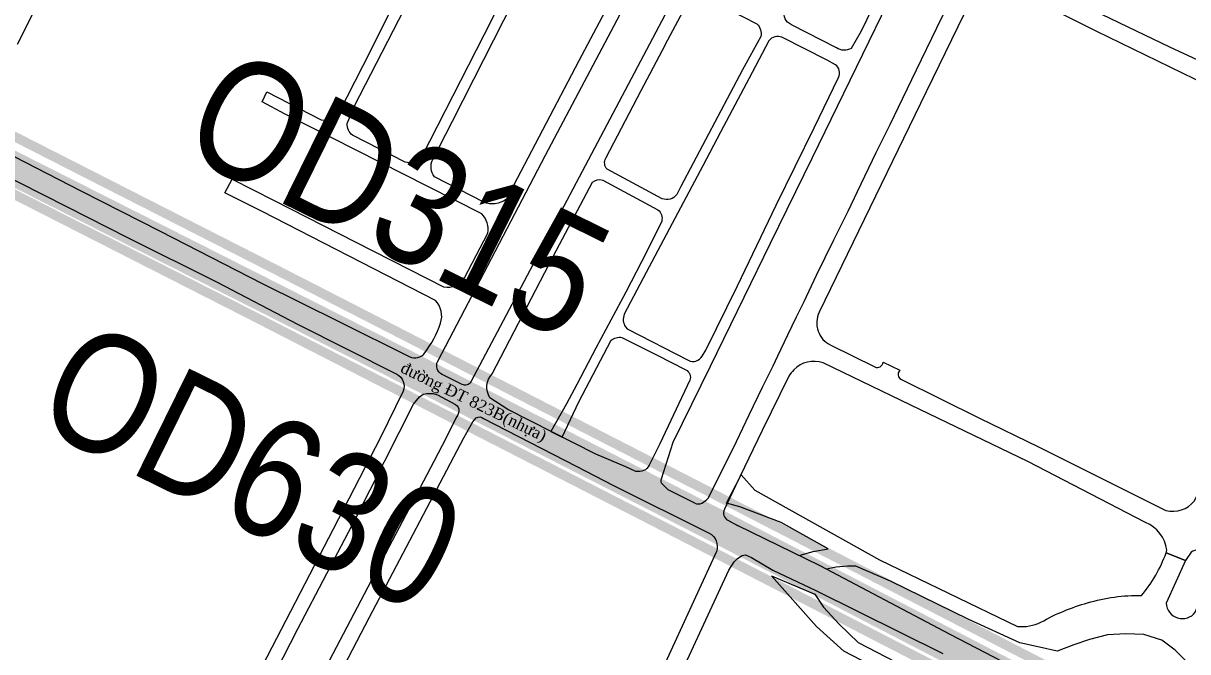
# Model space of a CAD drawing. Header units: metres. Extents: x 556238 to 587446, y 1177111 to 1219372.
# Drawn here: x 578214 to 578823, y 1208216 to 1208545 of the extents above; entities that cross this region are included whole.
import ezdxf
from ezdxf.enums import TextEntityAlignment as Align

# ---------------------------------------------------------------- set-up
doc = ezdxf.new("R2010")
doc.units = ezdxf.units.M
doc.header["$MEASUREMENT"] = 0
doc.linetypes.add('ACAD_ISO03W100', pattern=[30, 12, -18])
doc.linetypes.add('DASHED2', pattern=[0.375, 0.25, -0.125])
doc.layers.add('Diameter_Text', color=2, linetype='Continuous')
doc.layers.add('DUONG GIAO THONG', color=7, linetype='Continuous')
for name, color, linetype, lineweight in [('Pipe Existing', 1, 'ACAD_ISO03W100', 60), ('Xr_Nen GT$0$DUONG BT-NEN BT', 38, 'Continuous', 0), ('Xr_Nen GT$0$DUONG NHUA', 38, 'Continuous', 0)]:
    doc.layers.add(name, color=color, linetype=linetype, lineweight=lineweight)
doc.styles.add('UTM', font='')
doc.styles.add('Xr_Nen GT$0$Style-Times New Roman IF', font='times.ttf')
doc.styles.get('UTM').set_extended_font_data('UTM Swiss Condensed')

# ---------------------------------------------------------------- blocks, each defined once
blk = doc.blocks.new('GT CHINH')
at = {"layer": 'DUONG GIAO THONG', "color": 9, "ltscale": 5, "const_width": 17.5}
blk.add_lwpolyline([(10790.41, 10324.58), (10988.06, 10194.98), (11122.37, 10109.82), (11225.33, 10045.75), (11438.88, 9956.15), (11599.93, 9884.22), (12066.75, 9650.13), (13021.46, 9167.01), (13186.42, 9082.6), (13553.29, 8892.29), (14158.04, 8581.82), (14749.88, 8279.5), (15584.65, 7861.28), (16757.15, 7266.96), (17621.24, 6825.03), (17765.21, 6751.55), (17796.49, 6731.23), (17815.85, 6711.14)], dxfattribs=at)

msp = doc.modelspace()

# ---------------------------------------------------------------- linework, layer by layer
at = {"layer": 'Xr_Nen GT$0$DUONG BT-NEN BT', "flags": 128}
msp.add_lwpolyline([(578620.67276, 1208266.11153), (578627.39761, 1208268.13797), (578635.29058, 1208269.45249), (578610.73961, 1208283.2111), (578589.17731, 1208291.42363), (578582.21816, 1208293.47831), (578589.90373, 1208308.19686), (578597.0556, 1208300.19761), (578662.07614, 1208263.69878), (578734.26925, 1208228.88463, 0.135338107), (578746.56741, 1208231.10215, -0.061042356), (578770.98082, 1208241.24134, -0.076740889), (578799.22374, 1208245.11422, 0.08656812), (578812.01986, 1208267.40582), (578822.17414, 1208263.33475), (578812.08911, 1208241.11196, 0.706581265), (578827.29635, 1208236.34885), (578835.30053, 1208255.35605), (578844.37177, 1208251.08129), (578835.98311, 1208229.18175, -0.036214552), (578849.01785, 1208207.00035)], format="xyb", dxfattribs=at)
for points in [[(578827.4518, 1208205.85372), (578816.76456, 1208216.44757), (578809.8261, 1208221.78037), (578800.43269, 1208224.6601), (578790.91619, 1208225.05472), (578781.44241, 1208224.4947), (578772.03883, 1208222.10038), (578763.71284, 1208219.3273), (578755.02326, 1208215.91867), (578745.73655, 1208218.05182), (578735.596, 1208220.39825), (578708.86615, 1208232.58344), (578667.99027, 1208252.53539), (578649.81374, 1208260.4588), (578645.43714, 1208260.4588), (578639.5663, 1208259.92552), (578634.39084, 1208258.8968)], [(578717.34984, 1208177.51749), (578643.46922, 1208215.91406), (578629.30814, 1208228.84634), (578605.69644, 1208255.35953), (578628.38468, 1208245.77447), (578632.95267, 1208238.92798), (578641.0231, 1208230.10355), (578651.07274, 1208220.51849), (578684.6033, 1208202.97573)]]:
    msp.add_lwpolyline(points, dxfattribs=at)
at = {"layer": 'Xr_Nen GT$0$DUONG NHUA', "flags": 128}
for points in [[(578729.75725, 1208935.29156), (578775.09655, 1209022.85649, -0.55919761), (578780.71466, 1209023.26888), (578792.22224, 1209017.06596, -0.485320038), (578793.19851, 1209011.47078), (578781.95135, 1208989.99596), (578740.9446, 1208912.39553), (578688.38115, 1208812.37321), (578660.85349, 1208760.40614), (578638.79854, 1208719.03492), (578582.04114, 1208609.62435), (578522.7914, 1208497.28762), (578473.03713, 1208403.22096), (578448.46065, 1208356.87247, -0.421087288), (578443.98294, 1208355.55509), (578433.4988, 1208360.75778, -0.411770121), (578431.14043, 1208367.66702), (578487.47741, 1208475.5382), (578617.25033, 1208720.77923), (578682.38396, 1208845.6433)], [(578639.1003, 1208601.75976), (578652.70219, 1208627.29983, -0.270771692), (578658.10559, 1208629.42326), (578681.52294, 1208617.87868), (578683.97249, 1208616.60199, -0.350044905), (578686.10132, 1208609.81073), (578667.74137, 1208571.752), (578652.58571, 1208540.47097), (578647.34231, 1208531.41606, -0.292518057), (578639.69068, 1208531.65943), (578616.13425, 1208543.77643), (578614.09636, 1208545.06327, -0.347404527), (578613.26695, 1208553.09258), (578629.80349, 1208584.53999)], [(578387.50176, 1208500.91355), (578416.76093, 1208558.01579), (578446.05852, 1208616.07377, -0.476753101), (578455.24931, 1208618.06829), (578482.27193, 1208604.41892, -0.249710878), (578484.78933, 1208596.69847), (578455.29795, 1208538.30109), (578422.83642, 1208474.84906, -0.314922886), (578414.15284, 1208471.88602), (578386.58434, 1208485.95207, -0.245603641), (578383.85151, 1208492.03663)], [(578477.30621, 1208568.74105), (578490.2399, 1208594.12245, -0.351866356), (578498.11207, 1208596.34444), (578526.64906, 1208581.85565, -0.267844246), (578530.0333, 1208576.63033, -0.089886138), (578529.32353, 1208571.114), (578505.00067, 1208524.91306), (578466.91981, 1208452.33712, -0.259371312), (578455.25199, 1208450.85336), (578429.43834, 1208464.13678, -0.29895325), (578428.65781, 1208473.2643), (578438.95594, 1208493.39363), (578450.11557, 1208515.33158), (578465.71595, 1208546.08781)], [(578551.4969, 1208535.79367), (578563.34223, 1208558.14002, -0.276513828), (578569.50647, 1208559.10893), (578598.05757, 1208544.25128, -0.253662665), (578600.07868, 1208537.60161), (578590.60095, 1208520.16267), (578558.34732, 1208459.16478), (578556.1137, 1208454.91139, -0.339478632), (578548.52165, 1208452.7259), (578519.81687, 1208468.11792, -0.340515576), (578519.11805, 1208473.97091), (578537.48992, 1208509.33339), (578548.69891, 1208530.45886)], [(578530.20108, 1208384.70537), (578562.08949, 1208368.19085, 0.40146087), (578569.41383, 1208370.34209), (578571.28491, 1208373.51318), (578587.84041, 1208407.19751), (578608.2047, 1208449.43419), (578628.04085, 1208489.7639), (578640.7557, 1208516.17246, 0.359777954), (578639.10298, 1208522.8679), (578634.85772, 1208525.18903), (578611.14615, 1208537.25587, 0.330662224), (578604.34363, 1208535.40197), (578595.53531, 1208518.83553), (578579.04303, 1208487.47633), (578569.79193, 1208469.98284), (578556.75733, 1208445.26433), (578540.21083, 1208414.18686), (578528.69303, 1208392.23603, 0.237969913), (578529.30943, 1208385.65135)], [(578529.4724, 1208312.41153), (578513.86144, 1208319.08693), (578467.86834, 1208342.36806), (578458.47343, 1208348.57667, -0.337706962), (578459.5928, 1208361.11777), (578491.78941, 1208422.79732), (578512.04528, 1208461.41155, -0.246892644), (578517.41271, 1208462.46623), (578546.3058, 1208446.95268, -0.277105742), (578548.31038, 1208440.97629), (578540.58482, 1208425.15803), (578529.58019, 1208403.90633), (578513.83014, 1208374.49925), (578503.87554, 1208355.45928), (578498.42419, 1208345.41975), (578490.3754, 1208330.98685), (578496.16027, 1208328.01067), (578504.8684, 1208346.4451), (578521.77085, 1208378.6282, -0.220228294), (578527.49962, 1208380.09922), (578545.49164, 1208371.05688), (578560.84898, 1208363.19039, -0.378211571), (578563.00396, 1208357.70358), (578547.21774, 1208324.47682), (578541.72936, 1208313.25069, -0.35595181), (578534.82125, 1208310.06458)]]:
    msp.add_lwpolyline(points, format="xyb", close=True, dxfattribs=at)
for points in [[(578551.59418, 1208300.36485), (578548.69495, 1208303.28072, -0.302497671), (578548.13683, 1208306.10586), (578554.27696, 1208325.38121), (578573.80802, 1208365.026), (578591.39997, 1208401.18017), (578605.16145, 1208429.41375), (578627.10324, 1208474.30879), (578643.50762, 1208507.94446), (578676.43933, 1208575.81819), (578710.82508, 1208646.4275), (578736.02593, 1208698.25523), (578792.81838, 1208814.633), (578834.40074, 1208899.85227)], [(578913.72422, 1208716.21904), (578863.07659, 1208739.98454), (578819.51258, 1208759.713, 0.314641813), (578805.49368, 1208753.84273, -0.113457936), (578803.95767, 1208751.25549), (578791.01935, 1208724.15242), (578775.0946, 1208691.25276), (578745.04737, 1208629.24566), (578725.15674, 1208585.98082, 0.33457443), (578732.46017, 1208571.98708), (578760.74671, 1208557.8379), (578813.74857, 1208532.1737), (578830.76923, 1208524.30931), (578907.70931, 1208486.96509, 0.300336962), (578919.85767, 1208491.17588), (578964.96787, 1208580.51468), (578999.93132, 1208656.46041, 0.38911186), (578996.77083, 1208674.73335), (578913.72422, 1208716.21904)], [(578191.97639, 1208483.90876), (578244.52306, 1208456.82608), (578286.08007, 1208435.68783), (578339.38052, 1208408.44414), (578379.88175, 1208388.28183), (578416.31887, 1208370.075, 0.364590635), (578424.45097, 1208372.02922, 0.076033225), (578432.61152, 1208387.55385, 0.282304042), (578429.97134, 1208399.46642), (578339.28691, 1208446.01514), (578319.83494, 1208455.77237), (578323.72665, 1208463.03974), (578345.66391, 1208451.801), (578388.3426, 1208430.02513), (578425.65775, 1208410.89116), (578434.26619, 1208406.68246, 0.315090485), (578445.15568, 1208411.24578), (578457.42288, 1208434.69023, 0.235657718), (578454.21396, 1208444.74763), (578425.94808, 1208459.17308), (578351.04713, 1208497.12827), (578339.36691, 1208503.45981), (578341.78971, 1208508.61663), (578370.20804, 1208494.0571, 0.354108681), (578379.64565, 1208497.77174), (578392.10373, 1208522.52723), (578419.62725, 1208577.04418)], [(578827.02293, 1208515.30201), (578775.36912, 1208540.36597), (578728.11522, 1208564.23062, 0.4710674), (578709.809, 1208556.21302), (578686.64161, 1208508.66933), (578630.62414, 1208393.35249, 0.415757171), (578636.64418, 1208376.10579), (578659.6985, 1208364.69724, 0.528310096), (578664.03616, 1208367.13811), (578672.78709, 1208363.01129), (578671.90443, 1208361.56119, 0.352711539), (578673.61236, 1208358.04524), (578714.52865, 1208337.94508), (578745.21368, 1208322.95511), (578811.90055, 1208289.52219, 0.286500934), (578826.81627, 1208294.54073), (578849.62251, 1208341.4625), (578906.503, 1208458.57531, 0.40296425), (578903.26459, 1208475.91906), (578827.02293, 1208515.30201)], [(578565.61622, 1208293.42971, 0.237788758), (578569.23389, 1208293.42971, 0.0980875), (578572.61497, 1208296.06711), (578582.14667, 1208315.09599), (578587.34996, 1208325.72484), (578593.9655, 1208339.60694), (578601.02771, 1208354.08645), (578603.76103, 1208359.6504), (578606.49337, 1208365.30002), (578609.02073, 1208370.48505), (578614.1693, 1208381.4854), (578618.83522, 1208390.83619), (578622.81276, 1208398.86842), (578629.24277, 1208412.69256), (578638.27576, 1208431.16686), (578645.71024, 1208446.16757), (578650.67354, 1208456.42726), (578660.41217, 1208476.93043), (578667.66015, 1208491.51826), (578674.40724, 1208505.38563), (578681.52489, 1208520.19731), (578692.17535, 1208542.0934), (578700.66878, 1208559.73171)], [(578029.01758, 1208174.59506), (578075.53861, 1208266.3846), (578116.67034, 1208347.12247), (578120.33202, 1208354.74573), (578150.03908, 1208413.1434), (578178.82969, 1208470.96132, -0.335326119), (578186.33785, 1208474.36095), (578237.33197, 1208448.53613), (578269.36312, 1208432.33124), (578315.8715, 1208409.12069), (578357.91093, 1208387.04602), (578409.74589, 1208360.88464, -0.389096551), (578413.09439, 1208352.02216), (578401.19046, 1208327.79479), (578376.43551, 1208279.75527), (578336.99687, 1208203.45553)], [(578739.66049, 1208315.1843), (578678.56422, 1208344.77099), (578632.64816, 1208366.86634, 0.283825183), (578617.28267, 1208363.18947, -0.008617908), (578614.67726, 1208359.89933), (578600.83027, 1208331.37456), (578586.92298, 1208302.41944), (578581.03132, 1208290.25784, 0.401941156), (578582.91918, 1208284.42915), (578587.91724, 1208281.76238)], [(578334.79712, 1208182.35251), (578358.05844, 1208227.56956), (578388.36368, 1208285.58244), (578418.43862, 1208345.2832), (578421.64421, 1208349.04949), (578423.63335, 1208350.44073), (578425.48312, 1208350.83818), (578427.47226, 1208350.8581), (578428.86455, 1208350.75869), (578431.07914, 1208350.06336), (578440.54724, 1208345.0351, -0.326015837), (578442.20386, 1208341.62567, -0.112285543), (578440.63188, 1208337.92446), (578435.71662, 1208327.92015), (578429.13846, 1208315.23858), (578407.31003, 1208273.63032), (578391.00015, 1208242.39755), (578346.91413, 1208158.43805)], [(578333.35809, 1208114.40849), (578395.57587, 1208233.80199), (578444.88994, 1208327.61168), (578449.59647, 1208335.99929), (578451.2824, 1208338.14006, -0.288030566), (578455.18121, 1208337.75401), (578503.64266, 1208312.82148), (578523.08451, 1208302.73209), (578573.05248, 1208277.7239, -0.379819695), (578576.89153, 1208268.13395), (578537.10603, 1208181.26915)], [(579095.51106, 1208246.83395), (579053.93435, 1208160.34413), (578920.69343, 1208224.95707), (578858.11468, 1208255.04436, 0.326931198), (578846.39032, 1208252.86491), (578844.37177, 1208251.08129), (578835.30053, 1208255.35605), (578837.15122, 1208261.56495, 0.614726249), (578825.18145, 1208267.71714), (578822.17414, 1208263.33475), (578812.01986, 1208267.40582), (578812.36387, 1208268.89224, 0.279244056), (578801.25925, 1208283.23559), (578739.66049, 1208315.1843)]]:
    msp.add_lwpolyline(points, format="xyb", dxfattribs=at)
for points in [[(578245.11028, 1208600.67824), (578211.21268, 1208533.39477)], [(578565.61622, 1208293.42971), (578551.59418, 1208300.36485)], [(580271.29805, 1207418.72078), (580068.45825, 1207521.53452), (579881.01444, 1207616.90806), (579718.88021, 1207701.64787), (579554.19484, 1207784.14237), (579393.99014, 1207866.04203), (579248.01728, 1207941.05396), (578947.53102, 1208095.57818), (578699.1937, 1208224.64993), (578631.1583, 1208260.60513), (578587.91724, 1208281.76238), (578587.91724, 1208281.76238)], [(578550.78802, 1208187.82219), (578583.29685, 1208258.312), (578586.11574, 1208262.75273), (578587.86814, 1208264.48149), (578590.3525, 1208266.05517), (578592.10491, 1208266.32114), (578595.26633, 1208264.94093), (578606.33529, 1208258.33605), (578628.90783, 1208247.75149), (578695.2197, 1208214.72313)]]:
    msp.add_lwpolyline(points, dxfattribs=at)

# ---------------------------------------------------------------- texts
at = {"layer": 'Xr_Nen GT$0$DUONG NHUA', "insert": (578413.79487, 1208367.61087), "char_height": 6, "attachment_point": 1, "rotation": 333.93088857, "style": 'Xr_Nen GT$0$Style-Times New Roman IF'}
msp.add_mtext_dynamic_manual_height_columns('đường ĐT 823B(nhựa)', width=84.4575411, gutter_width=5, heights=[0], dxfattribs=at)

# ---------------------------------------------------------------- next in the draw order: block references
at = {"layer": 'DUONG GIAO THONG'}
msp.add_blockref('GT CHINH', (565391.56753, 1199198.47471), dxfattribs=at)

# ---------------------------------------------------------------- next in the draw order: linework, layer by layer
at = {"layer": 'Pipe Existing', "color": 1, "linetype": 'DASHED2', "ltscale": 500, "const_width": 5, "flags": 128}
for points in [[(579823.7217, 1207656.52665), (579387.92612, 1207878.44904), (579060.9751, 1208047.33003), (578568.04612, 1208301.9441), (578345.99694, 1208415.89028), (578050.61435, 1208566.40624), (577724.63231, 1208731.92753), (577496.85211, 1208846.41959), (577067.24284, 1209061.20796), (576931.5055, 1209127.0023), (576721.0236, 1209214.46461), (576621.66429, 1209257.21346), (576555.70422, 1209299.103), (576228.57078, 1209509.08019), (576077.55958, 1209630.53762)], [(579811.4695, 1207632.46665), (579375.60441, 1207854.42444), (579048.58409, 1208023.34122), (578555.68711, 1208277.93876), (578333.70421, 1208391.85093), (578038.3731, 1208542.34066), (577712.45737, 1208707.82828), (577484.75221, 1208822.28262), (577055.31697, 1209036.98398), (576920.42766, 1209102.36727), (576710.50748, 1209189.59616), (576609.01118, 1209233.26444), (576541.2295, 1209276.31084)]]:
    msp.add_lwpolyline(points, dxfattribs=at)

# ---------------------------------------------------------------- next in the draw order: texts
at = {"layer": 'Diameter_Text', "color": 1, "style": 'UTM'}
for s, p in [('OD315', (578286.65445, 1208460.579)), ('OD630', (578210.09793, 1208318.15215))]:
    msp.add_text(s, height=62.5, rotation=333.78351157, dxfattribs=at).set_placement(p, align=Align.BOTTOM_LEFT)

doc.saveas('drawing.dxf')
